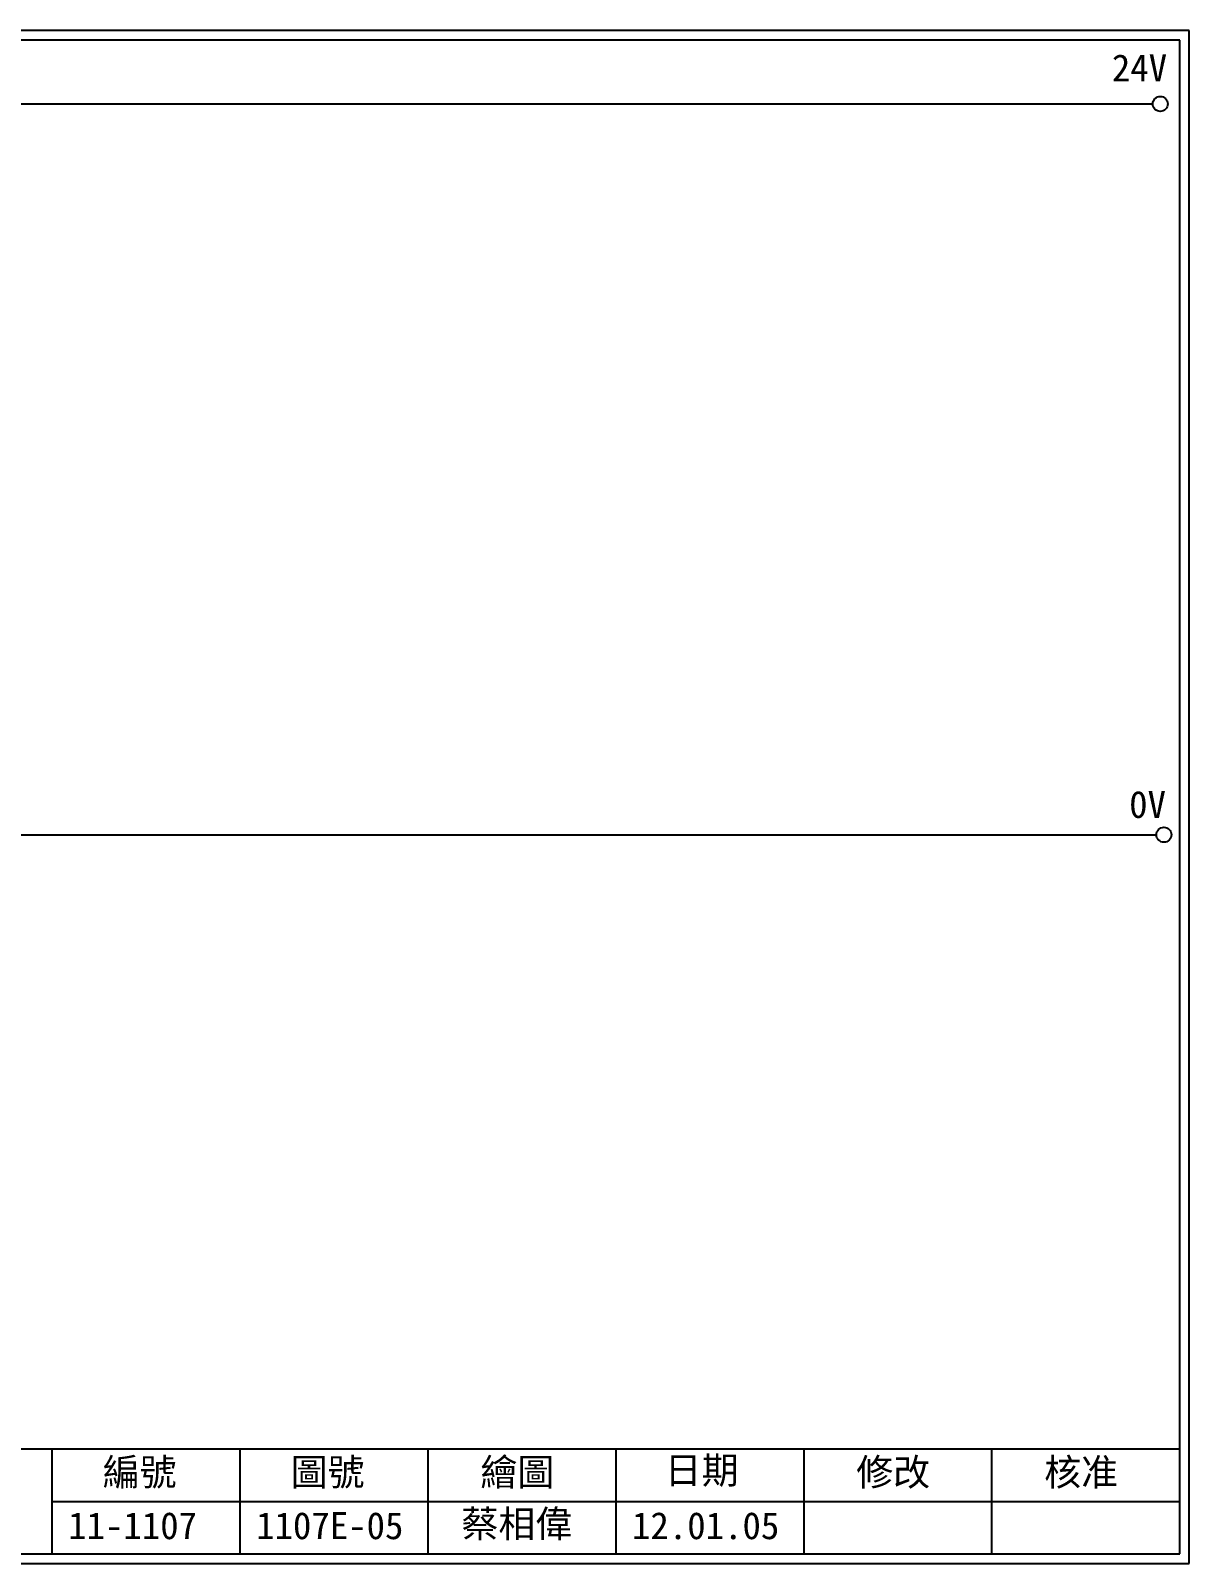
# Model space of a CAD drawing. Extents: x 926 to 1213, y 3 to 207.
# Drawn here: x 1058.6 to 1212.7, y 3 to 207 of the extents above; entities that cross this region are included whole.
import ezdxf

# ---------------------------------------------------------------- set-up
doc = ezdxf.new("R2010")
doc.units = 0
doc.layers.get('0').update_dxf_attribs({"linetype": 'CONTINUOUS'})
doc.layers.add('圖框層', color=7, linetype='CONTINUOUS')
doc.layers.add('標尺寸層', color=3, linetype='CONTINUOUS')
doc.styles.add('STSL', font='KAIU.TTF')

msp = doc.modelspace()

# ---------------------------------------------------------------- linework, layer by layer
for centre in [(1208.88, 197.22), (1209.36, 99.96)]:
    msp.add_circle(centre, 1)
at = {"layer": '圖框層', "color": 7}
for p, q in [((1212.74, 206.97), (925.74, 206.97)), ((1212.74, 3), (1212.74, 206.97)), ((1211.49, 205.72), (926.99, 205.72)), ((1211.49, 4.25), (1211.49, 205.72)), ((926.99, 18.25), (1211.49, 18.25)), ((1061.49, 4.25), (1061.49, 18.25)), ((1086.49, 4.25), (1086.49, 18.25)), ((1111.49, 4.25), (1111.49, 18.25)), ((1136.49, 4.25), (1136.49, 18.25)), ((1161.49, 4.25), (1161.49, 18.25)), ((1186.49, 4.25), (1186.49, 18.25)), ((1061.49, 11.25), (1211.49, 11.25)), ((926.99, 4.25), (1211.49, 4.25)), ((925.74, 3), (1212.74, 3))]:
    msp.add_line(p, q, dxfattribs=at)
at = {"layer": '標尺寸層', "color": 7}
for p, q in [((930.28, 197.22), (1207.88, 197.22)), ((930.49, 99.96), (1208.36, 99.96))]:
    msp.add_line(p, q, dxfattribs=at)

# ---------------------------------------------------------------- texts
at = {"layer": '圖框層', "color": 4, "style": 'STSL'}
for s, p in [('24V', (1202.44, 200.22)), ('0V', (1204.74, 102.2)), ('編號', (1068.21, 13.34)), ('圖號', (1093.21, 13.34)), ('繪圖', (1118.44, 13.34)), ('日期', (1142.96, 13.59)), ('修改', (1168.44, 13.34)), ('核准', (1193.44, 13.34)), ('蔡相偉', (1115.93, 6.47)), ('11-1107', (1063.61, 6.22)), ('1107E-05', (1088.61, 6.22)), ('12.01.05', (1138.61, 6.22))]:
    msp.add_text(s, height=3.6, dxfattribs=at).set_placement(p)

doc.saveas('drawing.dxf')
